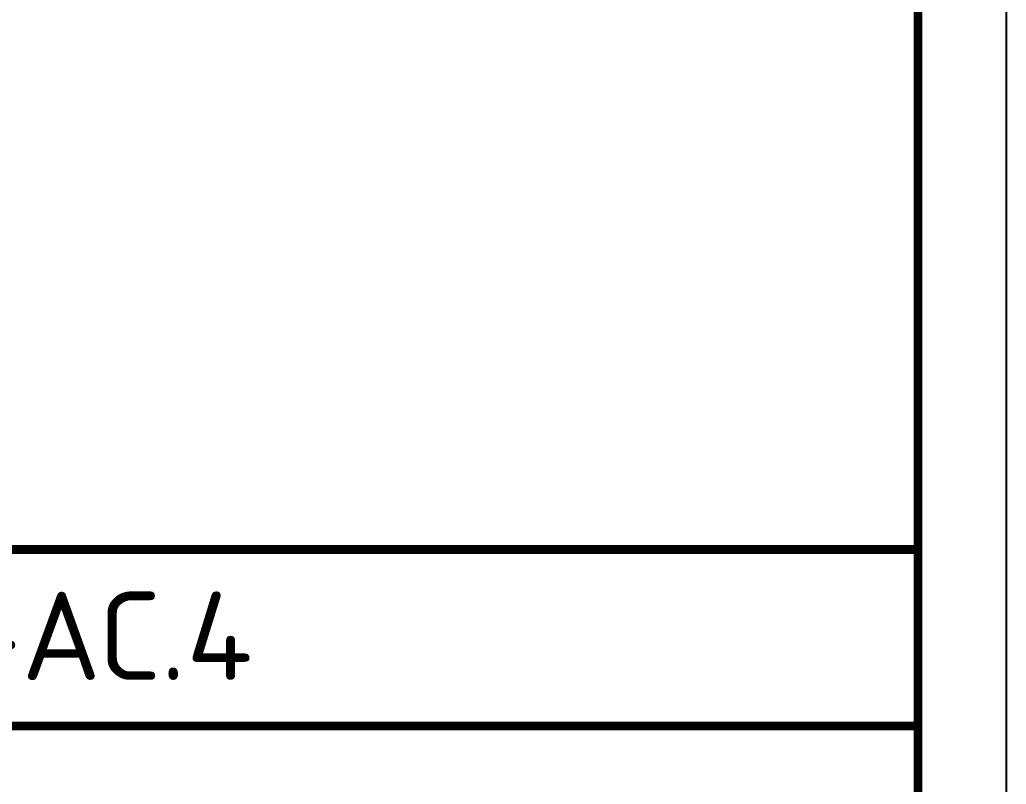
# Model space of a CAD drawing. Header units: millimetres. Extents: x 1601 to 15402, y -324 to 12625.
# Drawn here: x 9894.3 to 9950.2, y 364.9 to 408.3 of the extents above; entities that cross this region are included whole.
import ezdxf
from ezdxf.enums import TextEntityAlignment as Align

# ---------------------------------------------------------------- set-up
doc = ezdxf.new("R2010")
doc.units = ezdxf.units.MM
doc.layers.add('Размерный', color=4, linetype='Continuous', lineweight=30)
doc.styles.add('-ISOCPEUR-', font='isocpeur.TTF')
doc.styles.add('GOST', font='GOST Common.ttf')

# ---------------------------------------------------------------- blocks, each defined once
blk = doc.blocks.new('*U371')
blk.add_lwpolyline([(0, 0), (420, 0), (420, -297), (0, -297)], close=True)
at = {"const_width": 0.5}
blk.add_lwpolyline([(20, -5), (415, -5), (415, -292), (20, -292)], close=True, dxfattribs=at)
for points in [[(230, -292), (230, -237), (415, -237)], [(295, -247), (415, -247)]]:
    blk.add_lwpolyline(points, dxfattribs=at)
at = {"style": 'GOST'}
blk.add_attdef('РАЗРАБОТАЛ', text='', height=2.5, dxfattribs=at).set_placement((250.501, -264.224), align=Align.MIDDLE_LEFT)
blk.add_attdef('ПРОВЕРИЛ', (250.749, -270.729), '', height=2.5, dxfattribs=at)
at = {"style": 'GOST', "flags": 8}
for tag, p in [('ЛИСТ', (387.603, -271.867)), ('ЛИСТОВ', (405.299, -271.865)), ('ФОРМАТ', (380.972, -294.745))]:
    blk.add_attdef(tag, text='', height=3, dxfattribs=at).set_placement(p, align=Align.MIDDLE_CENTER)
blk.add_attdef('ИМЯ_ЧЕРТЕЖА_001', (321.53, -284.988), '', height=3, dxfattribs=at)

msp = doc.modelspace()

# ---------------------------------------------------------------- block references
msp.add_blockref('*U371', (9530.1803, 615.2356))

# ---------------------------------------------------------------- texts
at = {"layer": 'Размерный', "color": 7, "lineweight": 30, "insert": (9787.5807, 375.8458), "char_height": 5, "width": 185, "attachment_point": 1, "style": '-ISOCPEUR-'}
msp.add_mtext('\\pi65.5,l10;0802.Р.22-АС.4', dxfattribs=at)

doc.saveas('drawing.dxf')
